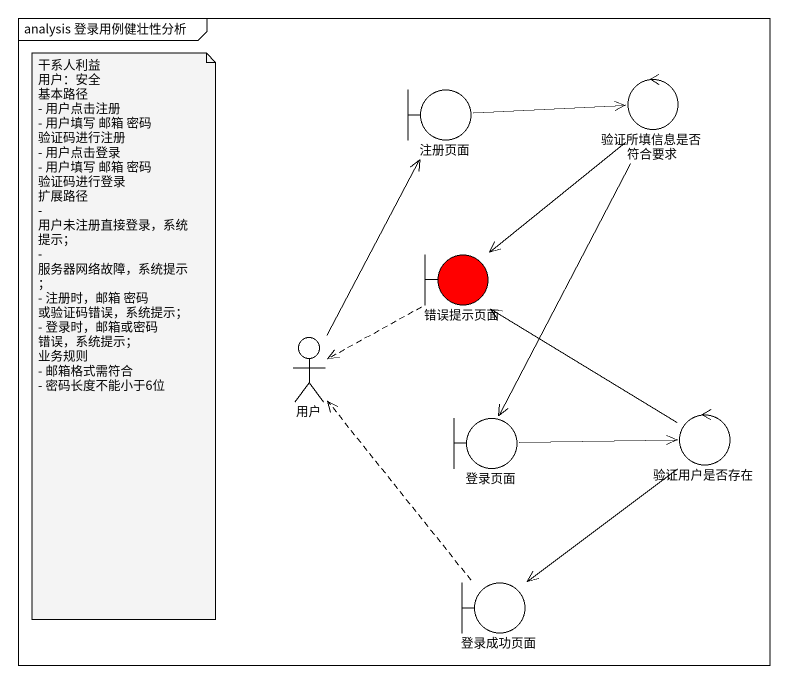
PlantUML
@startuml
mainframe analysis 登录用例健壮性分析
boundary 注册页面
control 验证所填信息是否符合要求
boundary 错误提示页面 #FF0000
actor 用户
boundary 登录页面
control 验证用户是否存在
boundary 登录成功页面
注册页面 -right-> 验证所填信息是否符合要求
验证所填信息是否符合要求 --> 错误提示页面
验证所填信息是否符合要求 --> 登录页面
错误提示页面 ..> 用户
用户 -up-> 注册页面
登录页面 -right-> 验证用户是否存在
验证用户是否存在 -up-> 错误提示页面
验证用户是否存在 --> 登录成功页面
登录成功页面 .up.> 用户
note as N1
  干系人利益
  用户：安全
  基本路径
  - 用户点击注册
  - 用户填写 邮箱 密码 验证码进行注册
  - 用户点击登录
  - 用户填写 邮箱 密码 验证码进行登录
  扩展路径
  - 用户未注册直接登录，系统提示；
  - 服务器网络故障，系统提示；
  - 注册时，邮箱 密码 或验证码错误，系统提示；
  - 登录时，邮箱或密码 错误，系统提示；
  业务规则
  - 邮箱格式需符合
  - 密码长度不能小于6位
end note
@enduml
